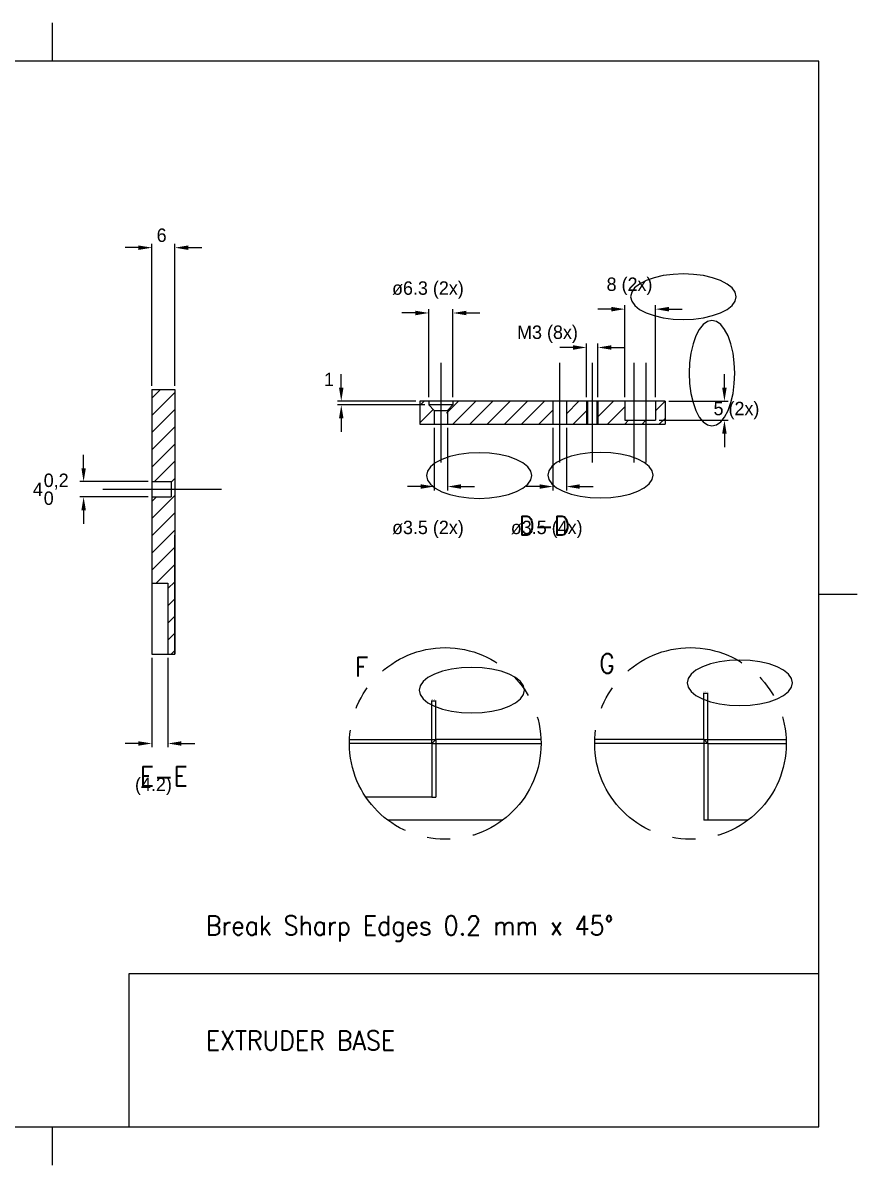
# Model space of a CAD drawing. Extents: x -1900 to -80, y -566 to 781.
# Drawn here: x -797.7 to -580, y 100 to 398 of the extents above; entities that cross this region are included whole.
import ezdxf

# ---------------------------------------------------------------- set-up
doc = ezdxf.new("R2010")
doc.units = 0
doc.linetypes.add('CENTER', pattern=[50, 32, -6, 6, -6])
doc.layers.get('0').update_dxf_attribs({"linetype": 'CONTINUOUS'})
doc.layers.get('DEFPOINTS').update_dxf_attribs({"linetype": 'CONTINUOUS'})
for name, color, linetype in [('_COMMENTS_NAMES', 7, 'CONTINUOUS'), ('BORDER', 7, 'CONTINUOUS'), ('CENTER', 1, 'CENTER'), ('DIMENSION', 4, 'CONTINUOUS'), ('DIMENSION_NEW', 6, 'CONTINUOUS'), ('HATCH', 3, 'CONTINUOUS'), ('HOLE_M3', 3, 'CONTINUOUS'), ('SECTION', 4, 'CENTER')]:
    doc.layers.add(name, color=color, linetype=linetype)
doc.styles.add('TEXTSTYLE30', font='Standard')
doc.styles.add('TEXTSTYLE31', font='Standard')
doc.styles.add('TEXTSTYLE32', font='Standard')
doc.styles.add('TEXTSTYLE37', font='Standard')
doc.styles.add('TEXTSTYLE40', font='Standard')
doc.styles.add('TEXTSTYLE41', font='Standard')
doc.dimstyles.new('QCADDIMSTYLE', dxfattribs={"dimtxt": 3.5, "dimasz": 3.5, "dimexe": 1, "dimexo": 1, "dimgap": 1.5, "dimtad": 1, "dimtoh": 1, "dimzin": 0, "dimcen": 0.09, "dimazin": 3, "dimtfac": 1, "dimtofl": 0, "dimtmove": 0, "dimatfit": 3})

# ---------------------------------------------------------------- blocks, each defined once
blk = doc.blocks.new('BORDERA3')
at = {"layer": 'BORDER'}
for p, q in [((210, 288), (210, 298)), ((410, 149), (420, 149)), ((210, 0), (210, 10))]:
    blk.add_line(p, q, dxfattribs=at)
blk.add_lwpolyline([(410, 10), (410, 10), (410, 288), (10, 288), (10, 10), (410, 10)], dxfattribs=at)
blk = doc.blocks.new('*D136')
at = {"layer": 'DEFPOINTS', "color": 0}
for p in [(-764.07, 339.35), (-764.07, 302.32), (-758.07, 302.32)]:
    blk.add_point(p, dxfattribs=at)
at = {"layer": 'DIMENSION', "color": 0}
for p, q in [((-764.07, 303.32), (-764.07, 340.35)), ((-758.07, 303.32), (-758.07, 340.35)), ((-767.57, 339.35), (-771.07, 339.35)), ((-754.57, 339.35), (-751.07, 339.35))]:
    blk.add_line(p, q, dxfattribs=at)
for points in [[(-767.57, 338.76), (-767.57, 339.93), (-764.07, 339.35)], [(-754.57, 339.93), (-754.57, 338.76), (-758.07, 339.35)]]:
    blk.add_solid(points, dxfattribs=at)
at = {"layer": 'DIMENSION', "color": 0, "linetype": 'CONTINUOUS'}
blk.add_text('6', height=3.5, dxfattribs=at).set_placement((-762.82, 340.85))
blk = doc.blocks.new('*X305')
at = {"layer": 'DIMENSION', "color": 0, "linetype": 'CONTINUOUS'}
for s, p in [('0,2', (-792.29, 276.91)), ('4', (-795.13, 274.57)), ('0', (-792.29, 272.24))]:
    blk.add_text(s, height=3.5, dxfattribs=at).set_placement(p)
blk = doc.blocks.new('*D137')
at = {"layer": 'DEFPOINTS', "color": 0}
for p in [(-781.88, 278.32), (-764.07, 278.32), (-764.07, 274.32)]:
    blk.add_point(p, dxfattribs=at)
at = {"layer": 'DIMENSION', "color": 0}
for p, q in [((-781.88, 281.82), (-781.88, 285.32)), ((-765.07, 278.32), (-782.88, 278.32)), ((-765.07, 274.32), (-782.88, 274.32)), ((-781.88, 270.82), (-781.88, 267.32))]:
    blk.add_line(p, q, dxfattribs=at)
for points in [[(-782.46, 281.82), (-781.29, 281.82), (-781.88, 278.32)], [(-781.29, 270.82), (-782.46, 270.82), (-781.88, 274.32)]]:
    blk.add_solid(points, dxfattribs=at)
blk.add_blockref('*X305', (0, 0), dxfattribs=at)
blk = doc.blocks.new('*X275')
at = {"layer": 'HATCH'}
for p, q in [((-694.14, 298.18), (-693.01, 299.31)), ((-694.14, 293.69), (-690.66, 297.17))]:
    blk.add_line(p, q, dxfattribs=at)
blk = doc.blocks.new('*X276')
at = {"layer": 'HATCH'}
for p, q in [((-687.14, 296.2), (-684.03, 299.31)), ((-685.54, 293.31), (-679.54, 299.31)), ((-681.05, 293.31), (-675.05, 299.31)), ((-676.56, 293.31), (-670.56, 299.31)), ((-672.07, 293.31), (-666.07, 299.31)), ((-667.58, 293.31), (-661.58, 299.31)), ((-663.09, 293.31), (-659.39, 297))]:
    blk.add_line(p, q, dxfattribs=at)
blk = doc.blocks.new('*X277')
at = {"layer": 'HATCH'}
for p, q in [((-655.89, 296.01), (-652.6, 299.31)), ((-654.11, 293.31), (-650.34, 297.07))]:
    blk.add_line(p, q, dxfattribs=at)
blk = doc.blocks.new('*X278')
at = {"layer": 'HATCH'}
for p, q in [((-647.94, 294.98), (-643.62, 299.31)), ((-632.64, 296.81), (-630.15, 299.31)), ((-645.13, 293.31), (-640.64, 297.79)), ((-640.64, 293.31), (-639.64, 294.31)), ((-636.15, 293.31), (-635.15, 294.31)), ((-631.66, 293.31), (-630.14, 294.82))]:
    blk.add_line(p, q, dxfattribs=at)
blk = doc.blocks.new('*D138')
at = {"layer": 'DEFPOINTS', "color": 0}
for p in [(-630.14, 299.31), (-632.64, 294.31), (-614.64, 294.31)]:
    blk.add_point(p, dxfattribs=at)
at = {"layer": 'DIMENSION_NEW', "color": 0}
for p, q in [((-614.64, 302.81), (-614.64, 306.31)), ((-629.14, 299.31), (-613.64, 299.31)), ((-631.64, 294.31), (-613.64, 294.31)), ((-614.64, 290.81), (-614.64, 287.31))]:
    blk.add_line(p, q, dxfattribs=at)
for points in [[(-615.23, 302.81), (-614.06, 302.81), (-614.64, 299.31)], [(-614.06, 290.81), (-615.23, 290.81), (-614.64, 294.31)]]:
    blk.add_solid(points, dxfattribs=at)
at = {"layer": 'DIMENSION_NEW', "color": 0, "linetype": 'CONTINUOUS'}
blk.add_text('5 (2x)', height=3.5, dxfattribs=at).set_placement((-617.48, 295.64))
blk = doc.blocks.new('*D139')
at = {"layer": 'DEFPOINTS', "color": 0}
for p in [(-685.49, 322.31), (-691.79, 299.31), (-685.49, 299.31)]:
    blk.add_point(p, dxfattribs=at)
at = {"layer": 'DIMENSION', "color": 0}
for p, q in [((-695.29, 322.31), (-698.79, 322.31)), ((-691.79, 300.31), (-691.79, 323.31)), ((-685.49, 300.31), (-685.49, 323.31)), ((-681.99, 322.31), (-678.49, 322.31))]:
    blk.add_line(p, q, dxfattribs=at)
for points in [[(-695.29, 321.72), (-695.29, 322.89), (-691.79, 322.31)], [(-681.99, 322.89), (-681.99, 321.72), (-685.49, 322.31)]]:
    blk.add_solid(points, dxfattribs=at)
at = {"layer": 'DIMENSION', "color": 0, "linetype": 'CONTINUOUS'}
blk.add_text('ø6.3 (2x)', height=3.5, dxfattribs=at).set_placement((-701.39, 327.06))
blk = doc.blocks.new('*D140')
at = {"layer": 'DEFPOINTS', "color": 0}
for p in [(-690.39, 293.31), (-686.89, 293.31), (-690.39, 277.03)]:
    blk.add_point(p, dxfattribs=at)
at = {"layer": 'DIMENSION_NEW', "color": 0}
for p, q in [((-690.39, 292.31), (-690.39, 276.03)), ((-686.89, 292.31), (-686.89, 276.03)), ((-693.89, 277.03), (-697.39, 277.03)), ((-683.39, 277.03), (-679.89, 277.03))]:
    blk.add_line(p, q, dxfattribs=at)
for points in [[(-693.89, 276.45), (-693.89, 277.62), (-690.39, 277.03)], [(-683.39, 277.62), (-683.39, 276.45), (-686.89, 277.03)]]:
    blk.add_solid(points, dxfattribs=at)
at = {"layer": 'DIMENSION_NEW', "color": 0, "linetype": 'CONTINUOUS'}
blk.add_text('ø3.5 (2x)', height=3.5, dxfattribs=at).set_placement((-701.39, 264.62))
blk = doc.blocks.new('*D141')
at = {"layer": 'DEFPOINTS', "color": 0}
for p in [(-714.64, 299.31), (-694.14, 299.31), (-691.79, 298.31)]:
    blk.add_point(p, dxfattribs=at)
at = {"layer": 'DIMENSION', "color": 0}
for p, q in [((-714.64, 302.81), (-714.64, 306.31)), ((-695.14, 299.31), (-715.64, 299.31)), ((-692.79, 298.31), (-715.64, 298.31)), ((-714.64, 294.81), (-714.64, 291.31))]:
    blk.add_line(p, q, dxfattribs=at)
for points in [[(-715.23, 302.81), (-714.06, 302.81), (-714.64, 299.31)], [(-714.06, 294.81), (-715.23, 294.81), (-714.64, 298.31)]]:
    blk.add_solid(points, dxfattribs=at)
at = {"layer": 'DIMENSION', "color": 0, "linetype": 'CONTINUOUS'}
blk.add_text('1', height=3.5, dxfattribs=at).set_placement((-719.14, 303.22))
blk = doc.blocks.new('*D142')
at = {"layer": 'DEFPOINTS', "color": 0}
for p in [(-659.39, 293.31), (-655.89, 293.31), (-655.89, 277.03)]:
    blk.add_point(p, dxfattribs=at)
at = {"layer": 'DIMENSION_NEW', "color": 0}
for p, q in [((-659.39, 292.31), (-659.39, 276.03)), ((-655.89, 292.31), (-655.89, 276.03)), ((-662.89, 277.03), (-666.39, 277.03)), ((-652.39, 277.03), (-648.89, 277.03))]:
    blk.add_line(p, q, dxfattribs=at)
for points in [[(-662.89, 276.45), (-662.89, 277.62), (-659.39, 277.03)], [(-652.39, 277.62), (-652.39, 276.45), (-655.89, 277.03)]]:
    blk.add_solid(points, dxfattribs=at)
at = {"layer": 'DIMENSION_NEW', "color": 0, "linetype": 'CONTINUOUS'}
blk.add_text('ø3.5 (4x)', height=3.5, dxfattribs=at).set_placement((-670.39, 264.62))
blk = doc.blocks.new('*D143')
at = {"layer": 'DEFPOINTS', "color": 0}
for p in [(-632.64, 323.31), (-640.64, 299.31), (-632.64, 299.31)]:
    blk.add_point(p, dxfattribs=at)
at = {"layer": 'DIMENSION_NEW', "color": 0}
for p, q in [((-644.14, 323.31), (-647.64, 323.31)), ((-640.64, 300.31), (-640.64, 324.31)), ((-632.64, 300.31), (-632.64, 324.31)), ((-629.14, 323.31), (-625.64, 323.31))]:
    blk.add_line(p, q, dxfattribs=at)
for points in [[(-644.14, 322.72), (-644.14, 323.89), (-640.64, 323.31)], [(-629.14, 323.89), (-629.14, 322.72), (-632.64, 323.31)]]:
    blk.add_solid(points, dxfattribs=at)
at = {"layer": 'DIMENSION_NEW', "color": 0, "linetype": 'CONTINUOUS'}
blk.add_text('8 (2x)', height=3.5, dxfattribs=at).set_placement((-645.39, 328.06))
blk = doc.blocks.new('*D144')
at = {"layer": 'DEFPOINTS', "color": 0}
for p in [(-650.64, 313.31), (-650.64, 299.31), (-647.64, 299.31)]:
    blk.add_point(p, dxfattribs=at)
at = {"layer": 'DIMENSION', "color": 0}
for p, q in [((-654.14, 313.31), (-657.64, 313.31)), ((-650.64, 300.31), (-650.64, 314.31)), ((-647.64, 300.31), (-647.64, 314.31)), ((-644.14, 313.31), (-640.64, 313.31))]:
    blk.add_line(p, q, dxfattribs=at)
for points in [[(-654.14, 312.72), (-654.14, 313.89), (-650.64, 313.31)], [(-644.14, 313.89), (-644.14, 312.72), (-647.64, 313.31)]]:
    blk.add_solid(points, dxfattribs=at)
at = {"layer": 'DIMENSION', "color": 0, "linetype": 'CONTINUOUS'}
blk.add_text('M3 (8x)', height=3.5, dxfattribs=at).set_placement((-668.75, 315.54))
blk = doc.blocks.new('*X283')
at = {"layer": 'HATCH'}
for p, q in [((-764.07, 300.09), (-761.84, 302.32)), ((-764.07, 295.6), (-758.07, 301.6)), ((-764.07, 291.11), (-758.07, 297.11)), ((-764.07, 286.62), (-758.07, 292.62)), ((-764.07, 282.13), (-758.07, 288.13)), ((-763.39, 278.32), (-758.07, 283.64)), ((-759.07, 278.15), (-758.07, 279.15)), ((-764.07, 268.66), (-758.07, 274.66)), ((-764.07, 273.15), (-762.9, 274.32)), ((-764.07, 264.17), (-758.07, 270.17)), ((-764.07, 259.68), (-758.07, 265.68)), ((-764.07, 255.19), (-758.07, 261.19)), ((-762.95, 251.82), (-758.07, 256.7)), ((-759.87, 250.41), (-758.07, 252.21)), ((-759.87, 245.92), (-758.07, 247.72)), ((-759.87, 241.43), (-758.07, 243.23)), ((-759.87, 236.94), (-758.07, 238.74)), ((-758.99, 233.32), (-758.07, 234.25))]:
    blk.add_line(p, q, dxfattribs=at)
blk = doc.blocks.new('*D181')
at = {"layer": 'DEFPOINTS', "color": 0}
for p in [(-691, 221), (-691, 210), (-690, 211)]:
    blk.add_point(p, dxfattribs=at)
at = {"layer": 'DIMENSION', "color": 0}
for p, q in [((-691, 210.06), (-691, 221.18)), ((-690.18, 221), (-690.82, 221)), ((-690, 211.06), (-690, 221.18))]:
    blk.add_line(p, q, dxfattribs=at)
for points in [[(-690.82, 221.03), (-690.82, 220.97), (-691, 221)], [(-690.18, 220.97), (-690.18, 221.03), (-690, 221)]]:
    blk.add_solid(points, dxfattribs=at)
at = {"layer": 'DIMENSION', "color": 0, "linetype": 'CONTINUOUS'}
blk.add_text('0.2000 x 45°', height=0.18, dxfattribs=at).set_placement((-691.43, 221.32))
blk = doc.blocks.new('*D182')
at = {"layer": 'DEFPOINTS', "color": 0}
for p in [(-620, 223), (-620, 211), (-619, 210)]:
    blk.add_point(p, dxfattribs=at)
at = {"layer": 'DIMENSION', "color": 0}
for p, q in [((-620, 211.06), (-620, 223.18)), ((-619.18, 223), (-619.82, 223)), ((-619, 210.06), (-619, 223.18))]:
    blk.add_line(p, q, dxfattribs=at)
for points in [[(-619.82, 223.03), (-619.82, 222.97), (-620, 223)], [(-619.18, 222.97), (-619.18, 223.03), (-619, 223)]]:
    blk.add_solid(points, dxfattribs=at)
at = {"layer": 'DIMENSION', "color": 0, "linetype": 'CONTINUOUS'}
blk.add_text('0.2000x45°', height=0.18, dxfattribs=at).set_placement((-620.25, 223.32))
blk = doc.blocks.new('*D183')
at = {"layer": 'DEFPOINTS', "color": 0}
for p in [(-764.07, 233.32), (-759.87, 233.32), (-764.07, 210)]:
    blk.add_point(p, dxfattribs=at)
at = {"layer": 'DIMENSION', "color": 0}
for p, q in [((-764.07, 232.32), (-764.07, 209)), ((-759.87, 232.32), (-759.87, 209)), ((-767.57, 210), (-771.07, 210)), ((-756.37, 210), (-752.87, 210))]:
    blk.add_line(p, q, dxfattribs=at)
for points in [[(-767.57, 209.42), (-767.57, 210.58), (-764.07, 210)], [(-756.37, 210.58), (-756.37, 209.42), (-759.87, 210)]]:
    blk.add_solid(points, dxfattribs=at)
at = {"layer": 'DIMENSION', "color": 0, "linetype": 'CONTINUOUS'}
blk.add_text('(4.2)', height=3.5, dxfattribs=at).set_placement((-768.47, 197.58))

msp = doc.modelspace()

# ---------------------------------------------------------------- linework, layer by layer
for p, q in [((-764.067, 302.323), (-758.067, 302.323)), ((-764.067, 302.323), (-764.067, 233.323)), ((-758.067, 302.323), (-758.067, 233.323)), ((-694.143, 299.308), (-694.143, 293.308)), ((-630.143, 299.308), (-694.143, 299.308)), ((-691.793, 299.308), (-691.793, 298.308)), ((-685.493, 298.308), (-691.793, 298.308)), ((-691.793, 298.308), (-690.393, 296.908)), ((-685.493, 298.308), (-686.893, 296.908)), ((-685.493, 299.308), (-685.493, 298.308)), ((-659.393, 299.308), (-659.393, 293.308)), ((-655.893, 299.308), (-655.893, 293.308)), ((-650.343, 299.308), (-650.343, 293.308)), ((-647.943, 299.308), (-647.943, 293.308)), ((-640.643, 299.308), (-640.643, 294.308)), ((-632.643, 299.308), (-632.643, 294.308)), ((-630.143, 299.308), (-630.143, 293.308)), ((-690.393, 296.908), (-690.393, 293.308)), ((-690.393, 296.908), (-686.893, 296.908)), ((-686.893, 296.908), (-686.893, 293.308)), ((-694.143, 293.308), (-630.143, 293.308)), ((-640.643, 294.308), (-632.643, 294.308)), ((-764.067, 278.323), (-759.067, 278.323)), ((-759.067, 278.323), (-759.067, 274.323)), ((-764.067, 274.323), (-759.067, 274.323)), ((-758.067, 233.323), (-758.067, 264.323)), ((-764.067, 251.823), (-759.867, 251.823)), ((-759.867, 251.823), (-759.867, 233.323)), ((-764.067, 233.323), (-758.067, 233.323)), ((-759.867, 233.323), (-758.067, 233.323)), ((-691, 210), (-712.5, 210)), ((-712.48, 211), (-690, 211)), ((-691, 210), (-690, 211)), ((-691, 210), (-691, 196)), ((-691, 210), (-662.5, 210)), ((-662.52, 211), (-690, 211)), ((-690, 211), (-690, 196)), ((-619, 210), (-648.5, 210)), ((-620, 211), (-648.48, 211)), ((-620, 211), (-619, 210)), ((-620, 211), (-598.52, 211)), ((-620, 211), (-620, 190)), ((-619, 210), (-619, 190)), ((-619, 210), (-598.5, 210)), ((-691, 196), (-708.212, 196)), ((-691, 196), (-690, 196)), ((-672.5, 190), (-702.5, 190)), ((-608.5, 190), (-620, 190))]:
    msp.add_line(p, q)
for centre in [(-694.143, 299.308), (-630.143, 299.308), (-759.867, 251.823), (-758.067, 233.323), (-620, 190)]:
    msp.add_arc(centre, 0, 0, 0)
at = {"layer": 'CENTER'}
for p, q in [((-688.643, 309.308), (-688.643, 283.308)), ((-657.643, 309.308), (-657.643, 283.308)), ((-649.143, 309.308), (-649.143, 283.308)), ((-638.263, 309.308), (-638.263, 283.308)), ((-635.143, 309.308), (-635.143, 283.308)), ((-776.876, 276.323), (-745.876, 276.323))]:
    msp.add_line(p, q, dxfattribs=at)
for centre in [(-691.793, 298.308), (-691.793, 298.308), (-685.493, 298.308), (-690.393, 296.908), (-686.893, 296.908)]:
    msp.add_arc(centre, 0, 0, 0, dxfattribs=at)
at = {"layer": 'DIMENSION'}
for p, q in [((-770, 150), (-590, 150)), ((-770, 110), (-770, 150)), ((-770, 150), (-590, 150))]:
    msp.add_line(p, q, dxfattribs=at)
at = {"layer": 'DIMENSION_NEW'}
for points in [[(-611.603, 326.563), (-611.868, 327.723), (-612.651, 328.838), (-613.923, 329.866), (-615.634, 330.766), (-617.718, 331.505), (-620.097, 332.053), (-622.677, 332.391), (-625.361, 332.504), (-628.044, 332.388), (-630.625, 332.049), (-633.003, 331.499), (-635.087, 330.758), (-636.797, 329.857), (-638.068, 328.828), (-638.85, 327.712), (-639.114, 326.552), (-638.849, 325.392), (-638.066, 324.277), (-636.794, 323.25), (-635.083, 322.349), (-632.999, 321.611), (-630.62, 321.062), (-628.04, 320.725), (-625.356, 320.612), (-622.673, 320.727), (-620.093, 321.066), (-617.715, 321.617), (-615.63, 322.357), (-613.92, 323.259), (-612.649, 324.287), (-611.867, 325.403)], [(-617.898, 320.347), (-619.058, 320.083), (-620.173, 319.299), (-621.201, 318.028), (-622.101, 316.317), (-622.84, 314.232), (-623.388, 311.854), (-623.726, 309.273), (-623.839, 306.59), (-623.724, 303.906), (-623.384, 301.326), (-622.834, 298.948), (-622.094, 296.864), (-621.192, 295.154), (-620.164, 293.883), (-619.048, 293.101), (-617.888, 292.837), (-616.728, 293.101), (-615.613, 293.885), (-614.585, 295.156), (-613.685, 296.867), (-612.946, 298.952), (-612.397, 301.33), (-612.06, 303.911), (-611.947, 306.594), (-612.062, 309.278), (-612.402, 311.858), (-612.952, 314.236), (-613.692, 316.32), (-614.594, 318.03), (-615.622, 319.301), (-616.738, 320.083)], [(-664.921, 279.908), (-665.185, 281.068), (-665.969, 282.183), (-667.24, 283.211), (-668.951, 284.111), (-671.036, 284.85), (-673.414, 285.399), (-675.995, 285.736), (-678.678, 285.849), (-681.362, 285.734), (-683.942, 285.395), (-686.32, 284.844), (-688.404, 284.104), (-690.114, 283.202), (-691.385, 282.174), (-692.168, 281.058), (-692.431, 279.898), (-692.167, 278.738), (-691.383, 277.623), (-690.112, 276.595), (-688.401, 275.695), (-686.316, 274.956), (-683.938, 274.408), (-681.357, 274.07), (-678.674, 273.957), (-675.99, 274.072), (-673.41, 274.412), (-671.032, 274.962), (-668.948, 275.702), (-667.238, 276.604), (-665.967, 277.632), (-665.185, 278.748)], [(-633.245, 280.005), (-633.509, 281.165), (-634.293, 282.28), (-635.564, 283.308), (-637.275, 284.208), (-639.36, 284.947), (-641.738, 285.496), (-644.319, 285.833), (-647.002, 285.946), (-649.686, 285.831), (-652.266, 285.491), (-654.644, 284.941), (-656.728, 284.201), (-658.438, 283.299), (-659.709, 282.271), (-660.491, 281.155), (-660.755, 279.995), (-660.491, 278.835), (-659.707, 277.72), (-658.436, 276.692), (-656.725, 275.792), (-654.64, 275.053), (-652.262, 274.504), (-649.681, 274.167), (-646.998, 274.054), (-644.314, 274.169), (-641.734, 274.509), (-639.356, 275.059), (-637.272, 275.799), (-635.562, 276.701), (-634.291, 277.729), (-633.509, 278.845)], [(-666.817, 223.926), (-667.082, 225.086), (-667.865, 226.201), (-669.136, 227.228), (-670.847, 228.129), (-672.932, 228.867), (-675.31, 229.416), (-677.891, 229.753), (-680.575, 229.866), (-683.258, 229.751), (-685.838, 229.412), (-688.216, 228.861), (-690.3, 228.121), (-692.011, 227.219), (-693.281, 226.191), (-694.064, 225.075), (-694.328, 223.915), (-694.063, 222.755), (-693.28, 221.64), (-692.008, 220.612), (-690.297, 219.712), (-688.212, 218.973), (-685.834, 218.425), (-683.254, 218.087), (-680.57, 217.974), (-677.887, 218.089), (-675.306, 218.429), (-672.928, 218.979), (-670.844, 219.72), (-669.134, 220.621), (-667.863, 221.65), (-667.081, 222.765)], [(-596.889, 225.824), (-597.154, 226.984), (-597.937, 228.1), (-599.208, 229.127), (-600.919, 230.027), (-603.004, 230.766), (-605.382, 231.315), (-607.963, 231.652), (-610.647, 231.765), (-613.33, 231.65), (-615.91, 231.311), (-618.288, 230.76), (-620.372, 230.02), (-622.083, 229.118), (-623.353, 228.09), (-624.136, 226.974), (-624.4, 225.814), (-624.135, 224.654), (-623.352, 223.539), (-622.08, 222.511), (-620.369, 221.611), (-618.284, 220.872), (-615.906, 220.324), (-613.326, 219.986), (-610.642, 219.873), (-607.959, 219.988), (-605.378, 220.328), (-603, 220.878), (-600.916, 221.618), (-599.206, 222.52), (-597.935, 223.549), (-597.153, 224.664)]]:
    msp.add_lwpolyline(points, close=True, dxfattribs=at)
at = {"layer": 'HATCH'}
msp.add_arc((-630.143, 293.308), 0, 0, 0, dxfattribs=at)
at = {"layer": 'HOLE_M3'}
for p, q in [((-650.643, 299.308), (-650.643, 293.308)), ((-647.643, 299.308), (-647.643, 293.308))]:
    msp.add_line(p, q, dxfattribs=at)
for centre in [(-640.643, 294.308), (-632.643, 294.308)]:
    msp.add_arc(centre, 0, 0, 0, dxfattribs=at)
at = {"layer": 'SECTION'}
for centre in [(-687.5, 210), (-623.5, 210)]:
    msp.add_circle(centre, 25, dxfattribs=at)

# ---------------------------------------------------------------- block references
at = {"layer": 'DIMENSION'}
msp.add_blockref('BORDERA3', (-1000, 100), dxfattribs=at)
at = {"layer": 'HATCH'}
for name in ['*X283', '*X275', '*X276', '*X277', '*X278']:
    msp.add_blockref(name, (0, 0), dxfattribs=at)

# ---------------------------------------------------------------- texts
at = {"layer": '_COMMENTS_NAMES', "linetype": 'CONTINUOUS'}
for s, style, p in [('Break Sharp Edges 0.2 mm x 45°', 'TEXTSTYLE37', (-750, 160)), ('EXTRUDER BASE', 'TEXTSTYLE32', (-750, 130))]:
    msp.add_text(s, height=5, dxfattribs=dict(at, style=style)).set_placement(p)
at = {"layer": 'SECTION', "linetype": 'CONTINUOUS'}
for s, style, p in [('D-D', 'TEXTSTYLE31', (-668.312, 264.326)), ('F', 'TEXTSTYLE40', (-711.111, 227.5)), ('G', 'TEXTSTYLE41', (-647.335, 228.379)), ('E-E', 'TEXTSTYLE30', (-767.204, 198.974))]:
    msp.add_text(s, height=5, dxfattribs=dict(at, style=style)).set_placement(p)

# ---------------------------------------------------------------- dimensions: what is measured, and where the dimension line sits
at = {"layer": 'DIMENSION'}
dim = msp.add_linear_dim(base=(-764.067, 339.346), p1=(-758.067, 302.323), p2=(-764.067, 302.323), dimstyle='QCADDIMSTYLE', override={"dimtxt": 3.5, "dimasz": 3.5, "dimexe": 1, "dimexo": 1, "dimgap": 1.5, "dimtad": 1, "dimzin": 8, "dimcen": 0, "dimclrd": 0, "dimclre": 0, "dimclrt": 0, "dimtp": 0.1, "dimtm": 0.1, "dimtfac": 0.71, "dimtmove": 2}, dxfattribs=at)
dim.commit()
dim.dimension.update_dxf_attribs({"geometry": '*D136', "text_midpoint": (-761.067, 342.596)})
for base, p1, p2, text, override, picture, middle in [((-685.493, 322.308), (-691.793, 299.308), (-685.493, 299.308), 'ø<> (2x)', {"dimtxt": 3.5, "dimasz": 3.5, "dimexe": 1, "dimexo": 1, "dimgap": 1.5, "dimtad": 1, "dimzin": 8, "dimcen": 0, "dimclrd": 0, "dimclre": 0, "dimclrt": 0, "dimtp": 0.1, "dimtm": 0.1, "dimtfac": 0.71, "dimtmove": 2}, '*D139', (-688.643, 328.224)), ((-764.067, 210), (-759.867, 233.323), (-764.067, 233.323), '(<>)', {"dimtxt": 3.5, "dimasz": 3.5, "dimexe": 1, "dimexo": 1, "dimgap": 1.5, "dimtad": 1, "dimzin": 8, "dimcen": 0, "dimclrd": 0, "dimclre": 0, "dimclrt": 0, "dimtp": 0.1, "dimtm": 0.1, "dimtfac": 0.71, "dimtmove": 2}, '*D183', (-761.967, 198.75)), ((-620, 223), (-619, 210), (-620, 211), '<>x45°', {"dimtxt": 0.18, "dimasz": 0.18, "dimexe": 0.18, "dimexo": 0.0625, "dimgap": 0.09, "dimtad": 0, "dimtih": 1, "dimlfac": 0.2, "dimtmove": 2}, '*D182', (-619.5, 223.409)), ((-691, 221), (-690, 211), (-691, 210), '<> x 45°', {"dimtxt": 0.18, "dimasz": 0.18, "dimexe": 0.18, "dimexo": 0.0625, "dimgap": 0.09, "dimtad": 0, "dimtih": 1, "dimlfac": 0.2, "dimtmove": 2}, '*D181', (-690.5, 221.409))]:
    dim = msp.add_linear_dim(base=base, p1=p1, p2=p2, text=text, dimstyle='QCADDIMSTYLE', override=override, dxfattribs=at)
    dim.commit()
    dim.dimension.update_dxf_attribs({"geometry": picture, "text_midpoint": middle})
dim = msp.add_linear_dim(base=(-650.643, 313.308), p1=(-647.643, 299.308), p2=(-650.643, 299.308), text='M<> (8x)', dimstyle='QCADDIMSTYLE', override={"dimtxt": 3.5, "dimasz": 3.5, "dimexe": 1, "dimexo": 1, "dimgap": 1.5, "dimtad": 1, "dimzin": 8, "dimcen": 0, "dimclrd": 0, "dimclre": 0, "dimclrt": 0, "dimtp": 0.1, "dimtm": 0.1, "dimtfac": 0.71, "dimtmove": 2}, dxfattribs=at)
dim.commit()
dim.dimension.update_dxf_attribs({"geometry": '*D144', "text_midpoint": (-657.92, 316.704), "dimtype": 160})
dim = msp.add_linear_dim(base=(-714.643, 299.308), p1=(-691.793, 298.308), p2=(-694.143, 299.308), angle=90, dimstyle='QCADDIMSTYLE', override={"dimtxt": 3.5, "dimasz": 3.5, "dimexe": 1, "dimexo": 1, "dimgap": 1.5, "dimtad": 1, "dimzin": 8, "dimcen": 0, "dimclrd": 0, "dimclre": 0, "dimclrt": 0, "dimtp": 0.1, "dimtm": 0.1, "dimtfac": 0.71, "dimtmove": 2}, dxfattribs=at)
dim.commit()
dim.dimension.update_dxf_attribs({"geometry": '*D141', "text_midpoint": (-717.722, 304.972), "dimtype": 160})
dim = msp.add_linear_dim(base=(-781.876, 278.323), p1=(-764.067, 274.323), p2=(-764.067, 278.323), angle=90, text='\\A1;<>\\S0,2^ 0;', dimstyle='QCADDIMSTYLE', override={"dimtxt": 3.5, "dimasz": 3.5, "dimexe": 1, "dimexo": 1, "dimgap": 1.5, "dimtad": 1, "dimzin": 8, "dimcen": 0, "dimclrd": 0, "dimclre": 0, "dimclrt": 0, "dimtp": 0.1, "dimtm": 0.1, "dimtfac": 0.71, "dimtmove": 2}, dxfattribs=at)
dim.commit()
dim.dimension.update_dxf_attribs({"geometry": '*D137', "text_midpoint": (-789.542, 276.323)})
at = {"layer": 'DIMENSION_NEW'}
for base, p1, p2, text, picture, middle in [((-632.643, 323.308), (-640.643, 299.308), (-632.643, 299.308), '<> (2x)', '*D143', (-636.643, 329.224)), ((-690.393, 277.033), (-686.893, 293.308), (-690.393, 293.308), 'ø<> (2x)', '*D140', (-688.643, 265.783)), ((-655.893, 277.033), (-659.393, 293.308), (-655.893, 293.308), 'ø<> (4x)', '*D142', (-657.643, 265.783))]:
    dim = msp.add_linear_dim(base=base, p1=p1, p2=p2, text=text, dimstyle='QCADDIMSTYLE', override={"dimtxt": 3.5, "dimasz": 3.5, "dimexe": 1, "dimexo": 1, "dimgap": 1.5, "dimtad": 1, "dimzin": 8, "dimcen": 0, "dimclrd": 0, "dimclre": 0, "dimclrt": 0, "dimtp": 0.1, "dimtm": 0.1, "dimtfac": 0.71, "dimtmove": 2}, dxfattribs=at)
    dim.commit()
    dim.dimension.update_dxf_attribs({"geometry": picture, "text_midpoint": middle})
dim = msp.add_linear_dim(base=(-614.643, 294.308), p1=(-630.143, 299.308), p2=(-632.643, 294.308), angle=90, text='<> (2x)', dimstyle='QCADDIMSTYLE', override={"dimtxt": 3.5, "dimasz": 3.5, "dimexe": 1, "dimexo": 1, "dimgap": 1.5, "dimtad": 1, "dimzin": 8, "dimcen": 0, "dimclrd": 0, "dimclre": 0, "dimclrt": 0, "dimtp": 0.1, "dimtm": 0.1, "dimtfac": 0.71, "dimtmove": 2}, dxfattribs=at)
dim.commit()
dim.dimension.update_dxf_attribs({"geometry": '*D138', "text_midpoint": (-608.726, 296.808)})

doc.saveas('drawing.dxf')
